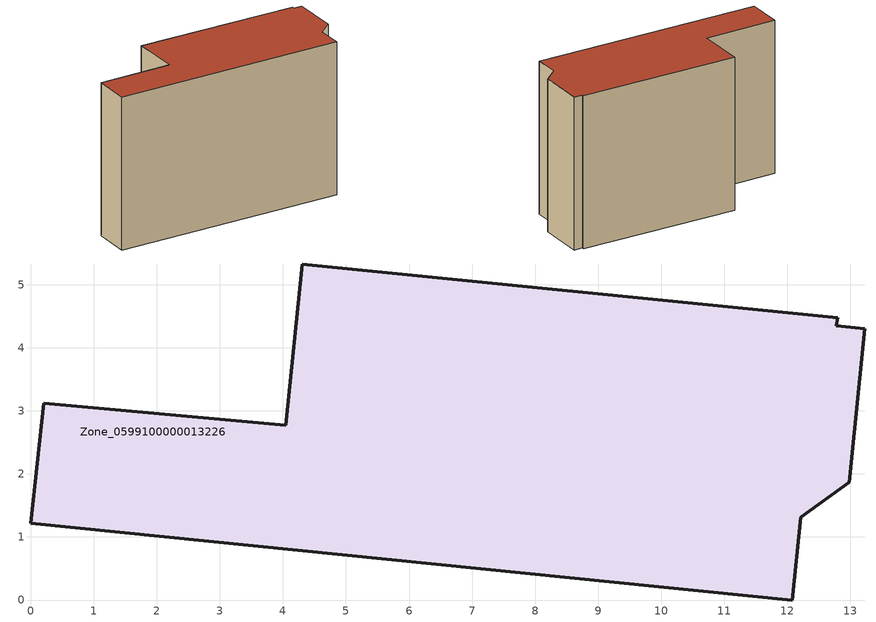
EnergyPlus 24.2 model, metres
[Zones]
Zone_0599100000013226
 floor ground (C_G): 12.8,4.47 12.78,4.35 13.23,4.3 12.98,1.87 12.21,1.31 12.08,0 0,1.22 0.2,3.12 4.04,2.77 4.3,5.33 z0
 wall outside (C_F): 0.2,3.12 0,1.22 12.08,0 12.21,1.31 12.98,1.87 13.23,4.3 12.78,4.35 12.8,4.47 4.3,5.33 4.04,2.77 0.2,3.12 z0:8.14
 roof outside (C_R): 12.78,4.35 12.8,4.47 4.3,5.33 4.04,2.77 0.2,3.12 0,1.22 12.08,0 12.21,1.31 12.98,1.87 13.23,4.3 z8.14
[BUILDING]
Pand.0599100000013226: North Axis=0; Terrain=City; Loads Convergence Tolerance Value=0.04; Temperature Convergence Tolerance Value=0.4; Solar Distribution=FullExterior; Maximum Number of Warmup Days=25; Minimum Number of Warmup Days=1
[Site:Location]
Rotterdam.The.Hague.AP_ZH_NLD Design_Conditions: Latitude=51.96; Longitude=4.45; Time Zone=1; Elevation=-4.5
[SITE:GROUNDTEMPERATURE:BUILDINGSURFACE]
18, 18, 18, 18, 18, 18, 18, 18, 18, 18, 18, 18
[MATERIAL] Thermal Absorptance=0.9; Solar Absorptance=0.7; Visible Absorptance=0.7
Name | Roughness | Thickness | Conductivity | Density | Specific Heat
G.TC.1946 | MediumSmooth | 0.15 | 1 | 540 | 1210
F.TC.1946 | Rough | 0.3 | 0.857143 | 1920 | 840
R.TC.1946 | MediumRough | 0.2 | 0.909091 | 1500 | 1000
[CONSTRUCTION]
C_G: G.TC.1946
C_F: F.TC.1946
C_R: R.TC.1946
[ZONE]
Zone_0599100000013226: Type=1; Multiplier=1; Ceiling Height=Autocalculate; Volume=Autocalculate; Floor Area=autocalculate; Part of Total Floor Area=Yes
[ZONEINFILTRATION:DESIGNFLOWRATE]
Infil_Zone_0599100000013226: Zone or ZoneList or Space or SpaceList=Zone_0599100000013226; Schedule=AlwaysOn; Design Flow Rate Calculation Method=Flow/Area; Flow Rate per Floor Area=0.003; Constant Term Coefficient=1; Temperature Term Coefficient=0; Velocity Term Coefficient=0; Velocity Squared Term Coefficient=0
[HVACTEMPLATE:ZONE:IDEALLOADSAIRSYSTEM]
Zone_0599100000013226: Maximum Heating Supply Air Temperature=50; Minimum Cooling Supply Air Temperature=13; Maximum Heating Supply Air Humidity Ratio=0.0156; Minimum Cooling Supply Air Humidity Ratio=0.0077; Heating Limit=NoLimit; Cooling Limit=NoLimit; Dehumidification Control Type=ConstantSensibleHeatRatio; Cooling Sensible Heat Ratio=0.7; Dehumidification Setpoint=60; Humidification Control Type=None; Humidification Setpoint=30; Outdoor Air Method=None; Outdoor Air Flow Rate per Person=0.00944; Outdoor Air Flow Rate per Zone Floor Area=0; Outdoor Air Flow Rate per Zone=0; Demand Controlled Ventilation Type=None; Outdoor Air Economizer Type=NoEconomizer; Heat Recovery Type=None; Sensible Heat Recovery Effectiveness=0.7; Latent Heat Recovery Effectiveness=0.65
[ZONECONTROL:THERMOSTAT]
ThermostatControl_Zone_0599100000013226: Zone or ZoneList=Zone_0599100000013226; Control Type Schedule=DualSetpointControlType; Control 1=Thermostat_Zone_0599100000013226; Temperature Difference Between Cutout And Setpoint=0
[THERMOSTATSETPOINT:DUALSETPOINT]
Thermostat_Zone_0599100000013226: Heating Setpoint Temperature Schedule=HeatingSetpoint_Zone_0599100000013226; Cooling Setpoint Temperature Schedule=CoolingSetpoint_Zone_0599100000013226
[SCHEDULE:COMPACT]
HeatingSetpoint_Zone_0599100000013226: Through: 12/31, For: AllDays, Until: 24:00, 21
CoolingSetpoint_Zone_0599100000013226: Through: 12/31, For: AllDays, Until: 24:00, 24
DualSetpointControlType: Through: 12/31, For: AllDays, Until: 24:00, 4
AlwaysOn: Through: 12/31, For: AllDays, Until: 24:00, 1
